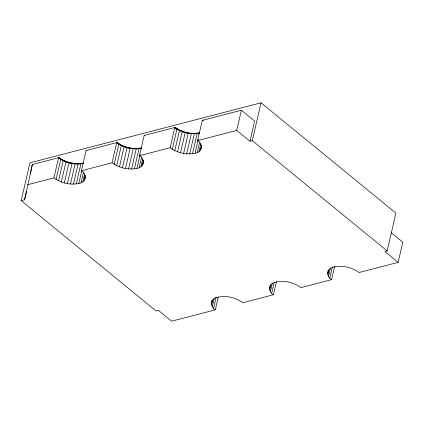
<?xml version="1.0" encoding="UTF-8"?>
<svg xmlns="http://www.w3.org/2000/svg" width="424" height="424" viewBox="0 0 424 424"><rect width="100%" height="100%" fill="white"/><g stroke="black" fill="none" stroke-linecap="round" stroke-linejoin="round"><path stroke-width="0.64" d="M391.071 232.591L402.8 242.178L398.141 262.366L384.881 251.527L387.17 250.934L395.91 213.081L261.025 102.799L29.94 162.821L21.2 200.674L24.603 199.794L32.309 164.533L58.592 157.702C65.582 162.922 74.937 165.069 83.486 163.267M30.528 173.326L32.309 164.533M27.645 184.721L53.933 177.894C60.918 183.11 70.278 185.262 78.822 183.454C85.796 182.887 87.386 174.073 81.387 170.761L86.136 150.191M81.387 170.761L112.047 162.8C119.033 168.015 128.393 170.162 136.936 168.36C143.911 167.793 145.501 158.979 139.501 155.666L144.25 135.097M139.501 155.666L170.162 147.7C177.147 152.921 186.507 155.067 195.051 153.265C202.025 152.698 203.615 143.884 197.616 140.572L202.365 120.003L203.382 120.835M218.243 297.235L215.328 309.849C209.329 306.536 210.924 297.722 217.894 297.16C226.443 295.353 235.797 297.5 242.788 302.72L273.443 294.754L276.501 281.504M273.443 294.754C267.443 291.442 269.039 282.628 276.008 282.061C284.557 280.259 293.911 282.405 300.902 287.626L331.557 279.66L334.616 266.41M331.557 279.66C325.558 276.347 327.153 267.533 334.123 266.966C342.671 265.164 352.026 267.311 359.017 272.531L398.141 262.366M24.603 199.794L26.495 191.59M53.933 177.894L58.682 157.325C65.476 162.456 74.571 164.565 82.945 163.039L82.855 163.415C74.486 164.947 65.391 162.837 58.592 157.702L60.118 158.952M59.651 158.507L59.736 158.131M56.079 179.426L60.738 159.233M60.807 159.276L60.892 158.899M62.058 160.002L62.143 159.625M58.576 180.799L63.24 160.611M63.393 160.685L63.478 160.304M64.798 161.311L64.883 160.934M61.353 181.981L66.011 161.788M66.261 161.878L66.351 161.502M67.776 162.387L67.861 162.01M64.321 182.924L68.98 162.737M69.329 162.827L69.414 162.45M70.903 163.198L70.988 162.821M67.39 183.613L72.048 163.42M72.488 163.5L72.578 163.118M74.073 163.717L74.163 163.341M70.463 184.016L75.122 163.823M75.647 163.865L75.732 163.484M77.189 163.934L77.279 163.553M73.453 184.122L78.117 163.934M78.694 163.918L78.785 163.542M80.152 163.828L80.237 163.452M76.267 183.937L80.931 163.744M81.54 163.659L81.625 163.282M78.822 183.454L81.737 170.835M81.037 182.696L83.369 172.6M82.844 181.684L84.593 174.116M84.191 180.449L85.357 175.404M85.033 179.029L85.473 177.137M112.047 162.8L116.796 142.231C123.591 147.361 132.685 149.471 141.059 147.944L140.969 148.321C132.601 149.852 123.506 147.743 116.706 142.607L86.051 150.573M117.766 143.413L117.851 143.036M114.194 164.327L118.853 144.139L116.706 142.607L118.232 143.858M118.921 144.181L119.006 143.805M120.172 144.907L120.257 144.531M116.69 165.704L121.354 145.517L118.853 144.139M121.508 145.591L121.593 145.209M122.912 146.216L122.997 145.835M119.467 166.881L124.126 146.693L121.354 145.517M124.375 146.784L124.465 146.407M125.891 147.292L125.976 146.916M122.435 167.83L127.094 147.642L124.126 146.693M127.444 147.732L127.529 147.356M129.018 148.103L129.103 147.727M125.504 168.513L130.163 148.326L136.231 148.84L141.6 148.172M130.603 148.4L130.693 148.024M132.187 148.623L132.277 148.246M128.578 168.922L133.237 148.729M133.761 148.771L133.846 148.389M135.304 148.835L135.394 148.458M131.567 169.028L136.231 148.84M136.809 148.824L136.899 148.448M138.261 148.734L138.351 148.358M134.382 168.842L139.046 148.649M139.655 148.564L139.74 148.188M136.936 168.36L140.143 154.479M139.152 167.602L141.483 157.505M140.959 166.59L142.708 159.016M142.305 165.355L143.471 160.304M143.148 163.934L143.588 162.037M170.162 147.7L174.911 127.136C181.705 132.267 190.8 134.376 199.174 132.85L199.084 133.226C190.715 134.752 181.62 132.648 174.821 127.513L144.165 135.479M175.875 128.318L175.965 127.937M172.308 149.232L176.967 129.044L174.821 127.513L176.856 129.177M177.036 129.087L177.121 128.705M178.287 129.813L178.372 129.437M174.805 150.61L179.469 130.422L176.967 129.044M179.617 130.491L179.707 130.115M181.027 131.122L181.112 130.74M177.582 151.787L182.241 131.599L179.469 130.422M182.49 131.689L182.58 131.313M184.005 132.198L184.09 131.822M180.55 152.735L185.209 132.548L182.241 131.599M185.558 132.638L185.643 132.262M187.132 133.009L187.217 132.632M183.619 153.419L188.277 133.231L194.346 133.745L199.715 133.072M188.717 133.306L188.807 132.929M190.302 133.528L190.392 133.152M186.692 153.822L191.351 133.634M191.876 133.677L191.961 133.295M193.418 133.74L193.508 133.364M189.682 153.933L194.346 133.745M194.923 133.73L195.013 133.353M196.376 133.639L196.466 133.263M192.496 153.742L197.16 133.555M197.769 133.47L197.854 133.094M195.051 153.265L198.257 139.385M197.266 152.508L199.598 142.411M199.073 151.495L200.822 143.922M200.419 150.26L201.586 145.209M201.262 148.835L201.554 147.573M236.74 130.407L241.399 110.219L254.66 121.057L249.996 141.245L236.74 130.407L197.616 140.572M211.369 303.149L211.979 300.298M211.587 304.808L212.774 299.667M212.339 306.515L214.268 298.157M213.601 308.211L216.123 297.288M249.996 141.245L252.285 140.651L261.025 102.799M269.478 288.055L270.072 285.485M269.701 289.714L270.888 284.573M270.454 291.421L272.235 283.704M271.715 293.116L274.238 282.188M327.593 272.961L328.208 270.109M327.816 274.62L329.003 269.478M328.568 276.326L330.497 267.968M329.83 278.022L332.352 267.094M202.28 120.384L241.399 110.219M215.328 309.849L171.63 321.201L158.375 310.363L156.085 310.956L21.2 200.674M185.209 132.548L188.277 133.231M127.094 147.642L130.163 148.326M252.285 140.651L387.17 250.934M174.911 127.136L177.963 129.633M116.796 142.231L119.34 144.308M58.682 157.325L61.734 159.822"/></g></svg>
